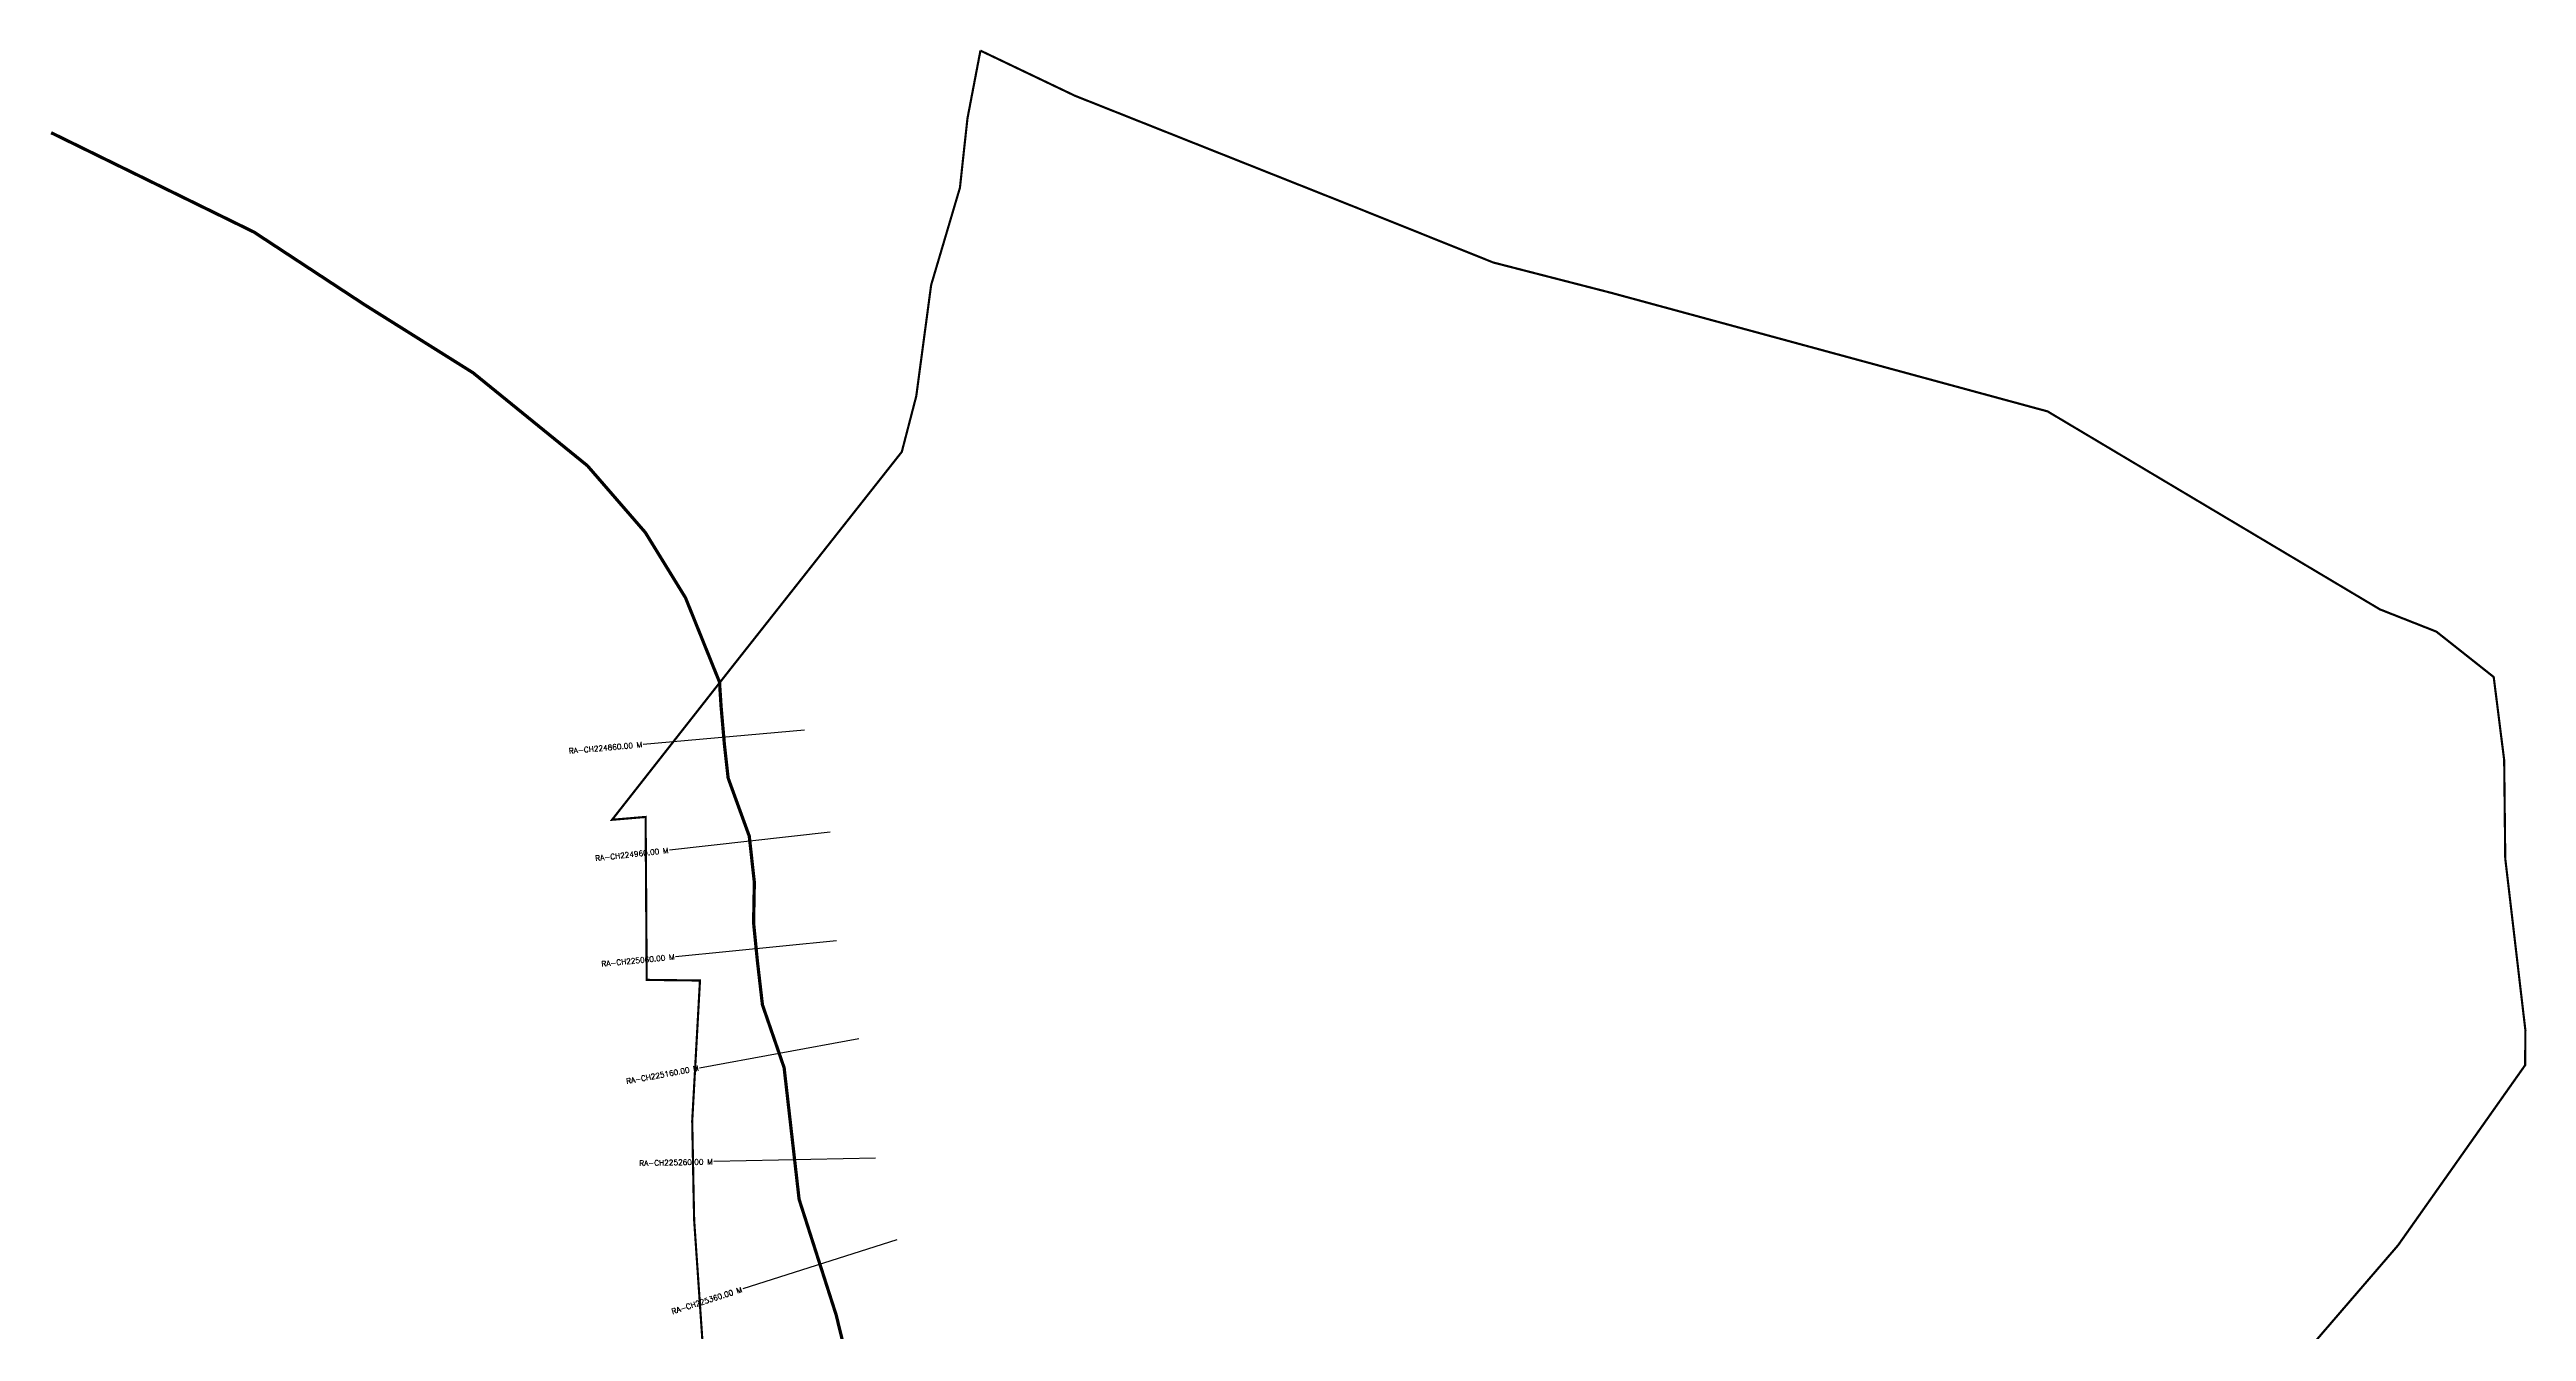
# Model space of a CAD drawing. Header units: metres. Extents: x 276130 to 278730, y 2057151 to 2062163.
# Drawn here: x 276130 to 278426, y 2060975 to 2062163 of the extents above; entities that cross this region are included whole.
import ezdxf
from ezdxf.enums import TextEntityAlignment as Align

# ---------------------------------------------------------------- set-up
doc = ezdxf.new("R2010")
doc.units = ezdxf.units.M
doc.header["$MEASUREMENT"] = 0
for name, color, linetype in [('CS', 134, 'Continuous'), ('CSMark', 6, 'Continuous'), ('NATURALLY PROTECTED', 3, 'Continuous')]:
    doc.layers.add(name, color=color, linetype=linetype)
doc.styles.get("Standard").update_dxf_attribs({"font": 'simplex.shx'})

msp = doc.modelspace()

# ---------------------------------------------------------------- linework, layer by layer
at = {"color": 6, "const_width": 2, "flags": 128}
for points in [[(276740.7, 2060885.2), (276727.5, 2061077.8), (276727, 2061101.2), (276725.7, 2061169.7), (276732.9, 2061299.9), (276683.5, 2061300.5), (276682.5, 2061451.5), (276651.4, 2061448.9), (276761.1, 2061588.6), (276920, 2061789.9), (276933.4, 2061841.5), (276947.2, 2061944.5), (276973.9, 2062034.7), (276978.1, 2062073.6), (276980.9, 2062099.1), (276992.9, 2062161.8)], [(276992.9, 2062161.8), (277080.4, 2062120), (277340.6, 2062016.6), (277468.3, 2061965.4), (277577.6, 2061937.3), (277982.2, 2061827.4), (278290.3, 2061643.9), (278342.6, 2061623.3), (278395.8, 2061581.2), (278405.5, 2061504.2), (278406.5, 2061413), (278423.5, 2061267.9), (278425.2, 2061253.6), (278424.9, 2061221.4), (278307.2, 2061054.6), (278163.8, 2060888.2)]]:
    msp.add_lwpolyline(points, dxfattribs=at)
at = {"layer": 'CS'}
for p, q in [((276829.7, 2061531.9), (276680.3, 2061518.7)), ((276853.6, 2061437.3), (276704.6, 2061420.7)), ((276859.6, 2061336.7), (276710.3, 2061322)), ((276859.6, 2061336.7), (276710.3, 2061322)), ((276880.1, 2061245.8), (276732.6, 2061218.8)), ((276880.1, 2061245.8), (276732.6, 2061218.8)), ((276895.7, 2061135.2), (276745.7, 2061132.1)), ((276895.7, 2061135.2), (276745.7, 2061132.1)), ((276915.5, 2061059.7), (276772.7, 2061014)), ((276915.5, 2061059.7), (276772.7, 2061014))]:
    msp.add_line(p, q, dxfattribs=at)
at = {"layer": 'NATURALLY PROTECTED', "const_width": 3, "flags": 128}
msp.add_lwpolyline([(276131.4, 2062085.7), (276319.4, 2061993.6), (276422.2, 2061926.1), (276522.5, 2061863.2), (276628.6, 2061777), (276682.2, 2061715.2), (276719.5, 2061654.6), (276751, 2061576.5), (276752.5, 2061553.4), (276755.5, 2061519.2), (276759, 2061487.6), (276778.6, 2061433.7), (276783.3, 2061390.8), (276782.6, 2061353.4), (276786.1, 2061318.1), (276790.8, 2061277.4), (276810.9, 2061219.1), (276824.8, 2061097.1), (276859.1, 2060990.1), (276908.2, 2060789.3)], dxfattribs=at)

# ---------------------------------------------------------------- texts
at = {"layer": 'CSMark'}
for s, rotation, p in [('RA-CH224860.00 M', 5.0663, (276679.3, 2061518.6)), ('RA-CH224960.00 M', 6.3431, (276703.6, 2061420.6)), ('RA-CH225060.00 M', 5.639, (276709.3, 2061321.9)), ('RA-CH225060.00 M', 5.639, (276709.3, 2061321.9)), ('RA-CH225160.00 M', 10.337, (276731.6, 2061218.7)), ('RA-CH225260.00 M', 1.1988, (276744.7, 2061132)), ('RA-CH225260.00 M', 1.1988, (276744.7, 2061132)), ('RA-CH225360.00 M', 17.7551, (276771.7, 2061013.7)), ('RA-CH225360.00 M', 17.7551, (276771.7, 2061013.7))]:
    msp.add_text(s, height=5, rotation=rotation, dxfattribs=at).set_placement(p, align=Align.MIDDLE_RIGHT)

doc.saveas('drawing.dxf')
